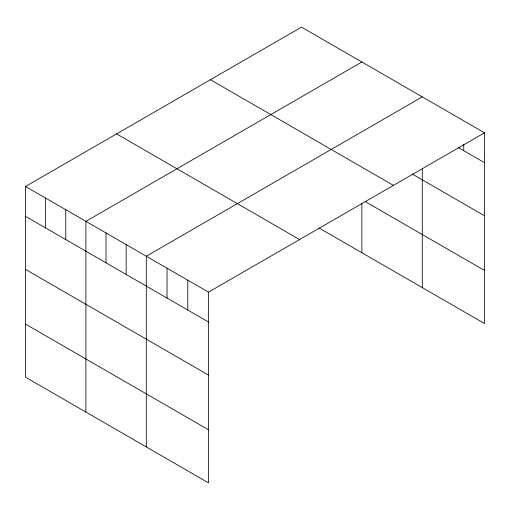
<?xml version="1.0" encoding="UTF-8"?>
<svg xmlns="http://www.w3.org/2000/svg" width="510" height="510" viewBox="0 0 510 510"><rect width="100%" height="100%" fill="white"/><g stroke="black" fill="none" stroke-linecap="round" stroke-linejoin="round"><path stroke-width="0.76" d="M484.5 132.804L208.52 292.141L208.52 482.862L25.5 377.196L25.5 186.475L301.48 27.138L484.5 132.804L484.5 323.525L318.928 227.932M361.877 62.01L85.897 221.346L85.897 412.067M422.274 96.881L146.293 256.218L146.293 446.932M458.407 147.607L484.5 162.671M412.207 174.018L484.5 215.755M210.407 79.719L393.427 185.385M365.23 201.584L484.5 270.44M116.573 133.894L299.593 239.56M25.5 186.475L208.52 292.141M25.5 216.348L208.52 322.008M25.5 269.427L208.52 375.092M25.5 324.118L208.52 429.777M463.756 144.413L463.756 150.699M422.274 168.899L422.274 287.595M361.877 203.554L361.877 252.73M187.776 280.168L187.776 310.035M167.031 268.19L167.031 298.057M126.161 244.59L126.161 274.463M106.029 232.968L106.029 262.841M65.764 209.725L65.764 239.592M45.632 198.097L45.632 227.97"/></g></svg>
